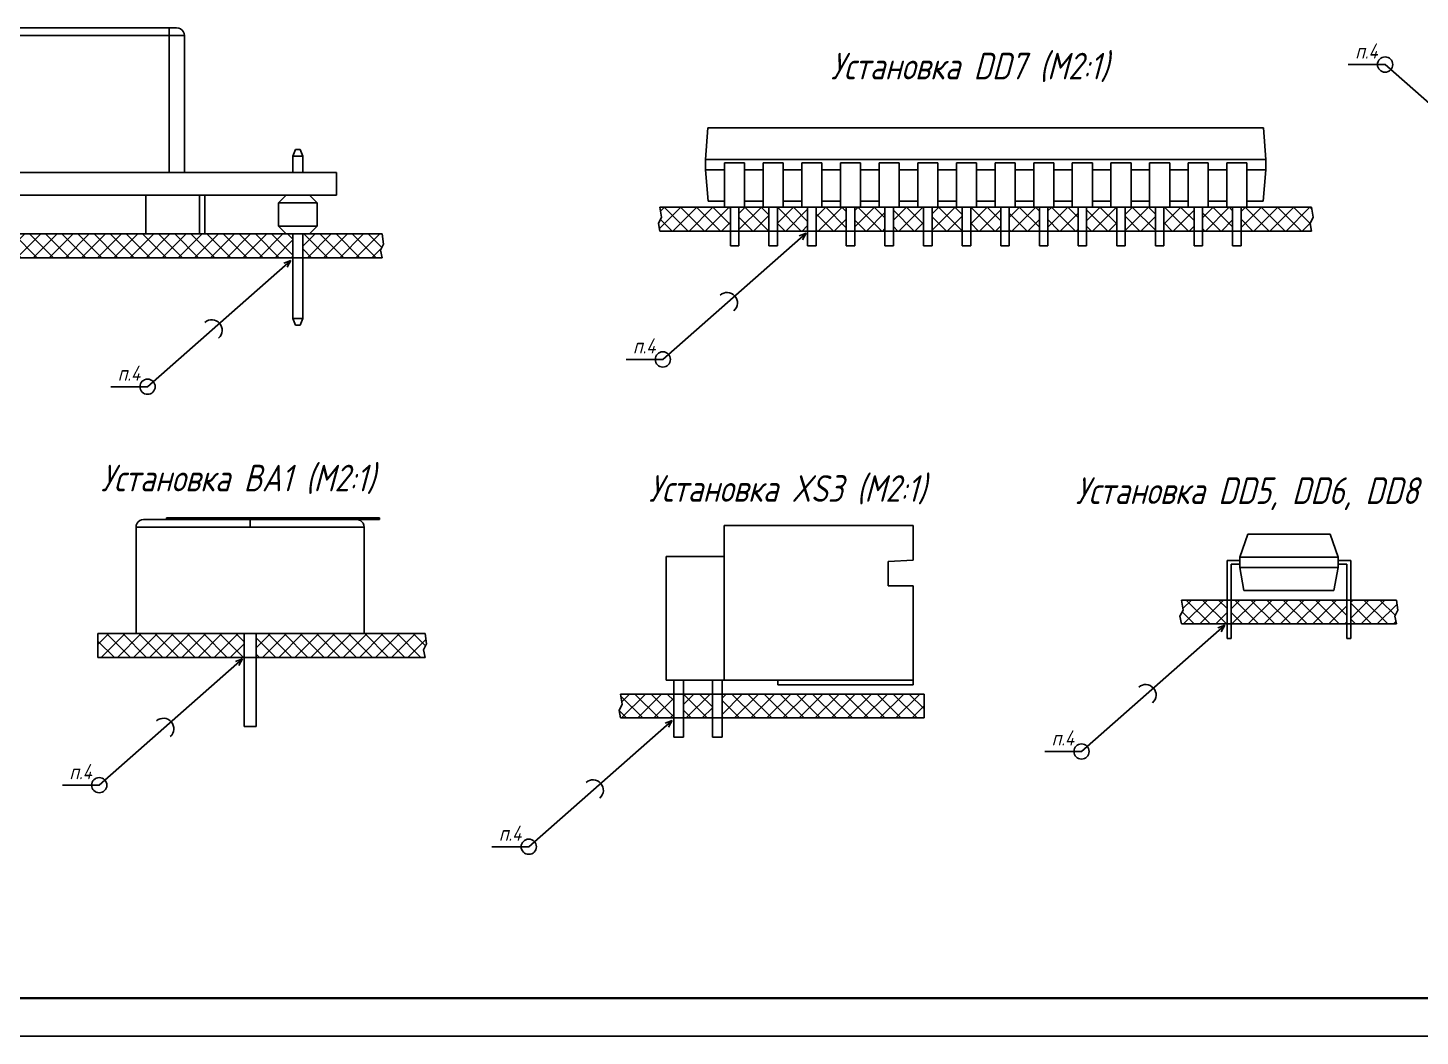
# Model space of a CAD drawing. Extents: x 346 to 4955, y 45 to 639.
# Drawn here: x 3279.1 to 3462.1, y 44.8 to 177.4 of the extents above; entities that cross this region are included whole.
import ezdxf

# ---------------------------------------------------------------- set-up
doc = ezdxf.new("R2010")
doc.units = 0
doc.header["$MEASUREMENT"] = 0
doc.layers.get('0').update_dxf_attribs({"linetype": 'CONTINUOUS'})
doc.layers.add('KONTUR', color=7, linetype='CONTINUOUS')
doc.layers.add('Тонкие', color=7, linetype='CONTINUOUS')
doc.layers.add('Основная', color=7, linetype='CONTINUOUS', lineweight=40)
doc.styles.add('GOST type A', font='gost.TTF', dxfattribs={"oblique": 15, "height": 0.2})
doc.styles.add('GOST type A0', font='gost.TTF', dxfattribs={"oblique": 15, "height": 3.5})
pattern_1 = [(45, (249.712, 0), (-1.0606602, 1.0606602), []), (135, (249.712, 0), (-1.0606602, -1.0606602), [])]

msp = doc.modelspace()

# ---------------------------------------------------------------- hatches: boundary and pattern name
h = msp.add_hatch()
h.set_pattern_fill('ANSI37', color=256, scale=12)
h.set_pattern_definition(pattern_1)
h.paths.add_polyline_path([(3193.63, 147.16), (3313.91, 147.16), (3313.91, 150.303), (3193.63, 150.303), (3193.83, 148.96), (3193.43, 148.16)])
h.paths.add_polyline_path([(3325.83, 148.96), (3325.63, 150.303), (3315.19, 150.303), (3315.19, 147.16), (3325.63, 147.16), (3325.43, 148.16)])
h.paths.add_polyline_path([(3362.164, 153.814), (3362.364, 152.472), (3361.964, 151.672), (3362.164, 150.672), (3371.416, 150.672), (3371.416, 153.814)])
h.paths.add_polyline_path([(3376.496, 150.672), (3376.496, 153.814), (3372.532, 153.814), (3372.532, 150.672)])
h.paths.add_polyline_path([(3381.576, 150.672), (3381.576, 153.814), (3377.612, 153.814), (3377.612, 150.672)])
h.paths.add_polyline_path([(3386.656, 150.672), (3386.656, 153.814), (3382.692, 153.814), (3382.692, 150.672)])
h.paths.add_polyline_path([(3391.736, 150.672), (3391.736, 153.814), (3387.772, 153.814), (3387.772, 150.672)])
h.paths.add_polyline_path([(3396.816, 150.672), (3396.816, 153.814), (3392.852, 153.814), (3392.852, 150.672)])
h.paths.add_polyline_path([(3401.896, 150.672), (3401.896, 153.814), (3397.932, 153.814), (3397.932, 150.672)])
h.paths.add_polyline_path([(3406.976, 150.672), (3406.976, 153.814), (3403.012, 153.814), (3403.012, 150.672)])
h.paths.add_polyline_path([(3412.056, 150.672), (3412.056, 153.814), (3408.092, 153.814), (3408.092, 150.672)])
h.paths.add_polyline_path([(3413.172, 150.672), (3417.136, 150.672), (3417.136, 153.814), (3413.172, 153.814)])
h.paths.add_polyline_path([(3418.252, 150.672), (3422.216, 150.672), (3422.216, 153.814), (3418.252, 153.814)])
h.paths.add_polyline_path([(3423.332, 150.672), (3427.296, 150.672), (3427.296, 153.814), (3423.332, 153.814)])
h.paths.add_polyline_path([(3432.376, 150.672), (3432.376, 153.814), (3428.412, 153.814), (3428.412, 150.672)])
h.paths.add_polyline_path([(3433.492, 153.814), (3433.492, 150.672), (3437.456, 150.672), (3437.456, 153.814)])
h.paths.add_polyline_path([(3438.572, 153.814), (3438.572, 150.672), (3447.824, 150.672), (3447.624, 151.672), (3448.024, 152.472), (3447.824, 153.814)])
h = msp.add_hatch()
h.set_pattern_fill('ANSI37', color=256, scale=12)
h.set_pattern_definition(pattern_1)
h.paths.add_polyline_path([(3220.716, 96.847), (3214.716, 96.847), (3214.916, 95.505), (3214.516, 94.705), (3214.716, 93.705), (3220.716, 93.705)])
h.paths.add_polyline_path([(3225.796, 96.847), (3221.986, 96.847), (3221.986, 93.705), (3225.796, 93.705)])
h.paths.add_polyline_path([(3230.876, 96.847), (3227.066, 96.847), (3227.066, 93.705), (3230.876, 93.705)])
h.paths.add_polyline_path([(3252.647, 96.847), (3232.146, 96.847), (3232.146, 93.705), (3252.647, 93.705)])
h.paths.add_polyline_path([(3307.474, 97.74), (3288.274, 97.74), (3288.274, 94.598), (3307.474, 94.598)])
h.paths.add_polyline_path([(3331.474, 96.398), (3331.274, 97.74), (3309.074, 97.74), (3309.074, 94.598), (3331.274, 94.598), (3331.074, 95.598)])
h.paths.add_polyline_path([(3363.973, 89.788), (3356.982, 89.788), (3357.182, 88.446), (3356.782, 87.646), (3356.982, 86.646), (3363.973, 86.646)])
h.paths.add_polyline_path([(3396.882, 89.788), (3370.323, 89.788), (3370.323, 86.646), (3396.882, 86.646)])
h.paths.add_polyline_path([(3369.053, 89.788), (3365.243, 89.788), (3365.243, 86.646), (3369.053, 86.646)])
h.paths.add_polyline_path([(3436.73, 102.155), (3430.73, 102.155), (3430.93, 100.813), (3430.53, 100.013), (3430.73, 99.013), (3436.73, 99.013)])
h.paths.add_polyline_path([(3452.478, 102.155), (3437.238, 102.155), (3437.238, 99.013), (3452.478, 99.013)])
h.paths.add_polyline_path([(3459.186, 100.813), (3458.986, 102.155), (3452.986, 102.155), (3452.986, 99.013), (3458.986, 99.013), (3458.786, 100.013)])
h.paths.add_polyline_path([(3563.61, 148.006), (3563.637, 149.427), (3556.937, 149.427), (3557.137, 148.085), (3556.737, 147.285), (3556.937, 146.285), (3564.071, 146.285)])
h.paths.add_polyline_path([(3567.437, 149.427), (3564.637, 149.427), (3564.645, 148.006), (3565.106, 146.285), (3567.437, 146.285)])
h.paths.add_polyline_path([(3576.541, 148.186), (3576.66, 149.427), (3572.437, 149.427), (3572.437, 146.285), (3575.654, 146.285)])
h.paths.add_polyline_path([(3592.183, 149.427), (3577.316, 149.427), (3577.203, 148.186), (3576.316, 146.285), (3592.183, 146.285)])
h.paths.add_polyline_path([(3629.165, 146.801), (3621.26, 146.801), (3621.46, 145.459), (3621.06, 144.659), (3621.26, 143.659), (3629.165, 143.659)])
h.paths.add_polyline_path([(3638.54, 145.459), (3638.34, 146.801), (3630.435, 146.801), (3630.435, 143.659), (3638.34, 143.659), (3638.14, 144.659)])
h.paths.add_polyline_path([(3717.157, 145.635), (3692.742, 145.635), (3692.942, 144.293), (3692.542, 143.493), (3692.742, 142.493), (3717.157, 142.493)])

# ---------------------------------------------------------------- linework, layer by layer
at = {"color": 7}
for p, q in [((3297.63, 177.383), (3221.63, 177.383)), ((3221.63, 176.383), (3297.63, 176.383)), ((3297.888, 177.383), (3297.63, 177.383)), ((3297.63, 177.349), (3297.63, 177.383)), ((3297.63, 177.249), (3297.63, 177.349)), ((3297.63, 177.09), (3297.63, 177.249)), ((3297.63, 176.883), (3297.63, 177.09)), ((3297.63, 176.641), (3297.63, 176.883)), ((3297.63, 176.383), (3297.63, 176.641)), ((3297.63, 176.383), (3297.63, 158.383)), ((3297.63, 176.383), (3298.147, 176.383)), ((3298.13, 177.383), (3297.888, 177.383)), ((3298.337, 177.383), (3298.13, 177.383)), ((3298.147, 176.383), (3298.63, 176.383)), ((3298.496, 177.383), (3298.337, 177.383)), ((3298.595, 177.383), (3298.496, 177.383)), ((3298.888, 177.349), (3298.595, 177.383)), ((3298.63, 176.383), (3299.044, 176.383)), ((3298.888, 177.349), (3299.13, 177.249)), ((3299.044, 176.383), (3299.362, 176.383)), ((3299.13, 177.249), (3299.337, 177.09)), ((3299.337, 177.09), (3299.496, 176.883)), ((3299.362, 176.383), (3299.561, 176.383)), ((3299.496, 176.883), (3299.595, 176.641)), ((3299.561, 176.383), (3299.63, 176.383)), ((3299.595, 176.641), (3299.63, 176.383)), ((3299.63, 158.383), (3299.63, 176.383)), ((3368.468, 164.228), (3368.164, 160.068)), ((3441.52, 164.228), (3368.468, 164.228)), ((3437.64, 164.234), (3437.646, 164.234)), ((3437.64, 164.233), (3437.64, 164.234)), ((3437.64, 164.233), (3437.64, 164.228)), ((3437.646, 164.234), (3437.675, 164.234)), ((3437.675, 164.234), (3437.725, 164.234)), ((3437.725, 164.234), (3437.794, 164.234)), ((3437.794, 164.234), (3437.876, 164.234)), ((3437.876, 164.234), (3437.967, 164.234)), ((3437.967, 164.234), (3438.061, 164.234)), ((3438.061, 164.234), (3438.151, 164.234)), ((3438.151, 164.234), (3438.233, 164.234)), ((3438.233, 164.234), (3438.302, 164.234)), ((3438.302, 164.234), (3438.352, 164.234)), ((3438.352, 164.234), (3438.381, 164.234)), ((3438.381, 164.234), (3438.388, 164.234)), ((3438.388, 164.233), (3438.388, 164.234)), ((3438.388, 164.233), (3438.388, 164.228)), ((3441.52, 164.228), (3441.824, 160.068)), ((3314.23, 161.383), (3313.91, 160.529)), ((3314.87, 161.383), (3314.23, 161.383)), ((3314.87, 161.383), (3315.19, 160.529)), ((3313.91, 158.383), (3313.91, 160.529)), ((3313.91, 160.529), (3315.19, 160.529)), ((3315.19, 158.383), (3315.19, 160.529)), ((3368.164, 160.068), (3368.164, 158.736)), ((3441.824, 160.068), (3368.164, 160.068)), ((3370.654, 153.814), (3370.654, 159.656)), ((3370.654, 159.656), (3373.294, 159.656)), ((3373.294, 159.656), (3373.294, 153.814)), ((3375.734, 153.814), (3375.734, 159.656)), ((3375.734, 159.656), (3378.374, 159.656)), ((3378.374, 159.656), (3378.374, 153.814)), ((3380.814, 153.814), (3380.814, 159.656)), ((3380.814, 159.656), (3383.454, 159.656)), ((3383.454, 159.656), (3383.454, 153.814)), ((3385.894, 153.814), (3385.894, 159.656)), ((3385.894, 159.656), (3388.534, 159.656)), ((3388.534, 159.656), (3388.534, 153.814)), ((3390.974, 153.814), (3390.974, 159.656)), ((3390.974, 159.656), (3393.614, 159.656)), ((3393.614, 159.656), (3393.614, 153.814)), ((3396.054, 153.814), (3396.054, 159.656)), ((3396.054, 159.656), (3398.694, 159.656)), ((3398.694, 159.656), (3398.694, 153.814)), ((3401.134, 153.814), (3401.134, 159.656)), ((3401.134, 159.656), (3403.774, 159.656)), ((3403.774, 159.656), (3403.774, 153.814)), ((3406.214, 153.814), (3406.214, 159.656)), ((3406.214, 159.656), (3408.854, 159.656)), ((3408.854, 159.656), (3408.854, 153.814)), ((3411.294, 153.814), (3411.294, 159.656)), ((3411.294, 159.656), (3413.934, 159.656)), ((3413.934, 159.656), (3413.934, 153.814)), ((3416.374, 153.814), (3416.374, 159.656)), ((3416.374, 159.656), (3419.014, 159.656)), ((3419.014, 159.656), (3419.014, 153.814)), ((3421.454, 153.814), (3421.454, 159.656)), ((3421.454, 159.656), (3424.094, 159.656)), ((3424.094, 159.656), (3424.094, 153.814)), ((3426.534, 153.814), (3426.534, 159.656)), ((3426.534, 159.656), (3429.174, 159.656)), ((3429.174, 159.656), (3429.174, 153.814)), ((3431.614, 153.814), (3431.614, 159.656)), ((3431.614, 159.656), (3434.254, 159.656)), ((3434.254, 159.656), (3434.254, 153.814)), ((3436.694, 153.814), (3436.694, 159.656)), ((3436.694, 159.656), (3439.334, 159.656)), ((3439.334, 159.656), (3439.334, 153.814)), ((3441.824, 160.068), (3441.824, 158.736)), ((3199.63, 158.383), (3319.63, 158.383)), ((3319.63, 155.383), (3319.63, 158.383)), ((3368.164, 158.736), (3368.52, 154.576)), ((3370.654, 158.736), (3368.164, 158.736)), ((3375.734, 158.736), (3373.294, 158.736)), ((3380.814, 158.736), (3378.374, 158.736)), ((3385.894, 158.736), (3383.454, 158.736)), ((3390.974, 158.736), (3388.534, 158.736)), ((3396.054, 158.736), (3393.614, 158.736)), ((3401.134, 158.736), (3398.694, 158.736)), ((3406.214, 158.736), (3403.774, 158.736)), ((3411.294, 158.736), (3408.854, 158.736)), ((3416.374, 158.736), (3413.934, 158.736)), ((3421.454, 158.736), (3419.014, 158.736)), ((3426.534, 158.736), (3424.094, 158.736)), ((3431.614, 158.736), (3429.174, 158.736)), ((3436.694, 158.736), (3434.254, 158.736)), ((3441.824, 158.736), (3439.334, 158.736)), ((3441.824, 158.736), (3441.468, 154.576)), ((3319.63, 155.383), (3199.63, 155.383)), ((3294.559, 155.383), (3294.559, 150.303)), ((3301.63, 155.383), (3301.63, 150.303)), ((3302.337, 155.383), (3302.337, 150.303)), ((3313.026, 155.383), (3312.01, 154.367)), ((3312.01, 151.319), (3312.01, 154.367)), ((3312.01, 154.367), (3317.09, 154.367)), ((3316.074, 155.383), (3317.09, 154.367)), ((3317.09, 151.319), (3317.09, 154.367)), ((3362.164, 153.814), (3447.824, 153.814)), ((3362.364, 152.472), (3362.164, 153.814)), ((3370.654, 154.576), (3368.52, 154.576)), ((3371.416, 153.814), (3371.416, 148.734)), ((3372.532, 153.814), (3372.532, 148.734)), ((3375.734, 154.576), (3373.294, 154.576)), ((3376.496, 153.814), (3376.496, 148.734)), ((3377.612, 153.814), (3377.612, 148.734)), ((3380.814, 154.576), (3378.374, 154.576)), ((3381.576, 153.814), (3381.576, 148.734)), ((3382.692, 153.814), (3382.692, 148.734)), ((3385.894, 154.576), (3383.454, 154.576)), ((3386.656, 153.814), (3386.656, 148.734)), ((3387.772, 153.814), (3387.772, 148.734)), ((3390.974, 154.576), (3388.534, 154.576)), ((3391.736, 153.814), (3391.736, 148.734)), ((3392.852, 153.814), (3392.852, 148.734)), ((3396.054, 154.576), (3393.614, 154.576)), ((3396.816, 153.814), (3396.816, 148.734)), ((3397.932, 153.814), (3397.932, 148.734)), ((3401.134, 154.576), (3398.694, 154.576)), ((3401.896, 153.814), (3401.896, 148.734)), ((3403.012, 153.814), (3403.012, 148.734)), ((3406.214, 154.576), (3403.774, 154.576)), ((3406.976, 153.814), (3406.976, 148.734)), ((3408.092, 153.814), (3408.092, 148.734)), ((3411.294, 154.576), (3408.854, 154.576)), ((3412.056, 153.814), (3412.056, 148.734)), ((3413.172, 153.814), (3413.172, 148.734)), ((3416.374, 154.576), (3413.934, 154.576)), ((3417.136, 153.814), (3417.136, 148.734)), ((3418.252, 153.814), (3418.252, 148.734)), ((3421.454, 154.576), (3419.014, 154.576)), ((3422.216, 153.814), (3422.216, 148.734)), ((3423.332, 153.814), (3423.332, 148.734)), ((3426.534, 154.576), (3424.094, 154.576)), ((3427.296, 153.814), (3427.296, 148.734)), ((3428.412, 153.814), (3428.412, 148.734)), ((3431.614, 154.576), (3429.174, 154.576)), ((3432.376, 153.814), (3432.376, 148.734)), ((3433.492, 153.814), (3433.492, 148.734)), ((3436.694, 154.576), (3434.254, 154.576)), ((3437.456, 153.814), (3437.456, 148.734)), ((3438.572, 153.814), (3438.572, 148.734)), ((3441.468, 154.576), (3439.334, 154.576)), ((3448.024, 152.472), (3447.824, 153.814)), ((3361.964, 151.672), (3362.364, 152.472)), ((3447.624, 151.672), (3448.024, 152.472)), ((3193.63, 150.303), (3325.63, 150.303)), ((3312.01, 151.319), (3313.026, 150.303)), ((3317.09, 151.319), (3312.01, 151.319)), ((3313.91, 139.156), (3313.91, 150.303)), ((3315.19, 139.156), (3315.19, 150.303)), ((3316.074, 150.303), (3317.09, 151.319)), ((3325.83, 148.96), (3325.63, 150.303)), ((3362.164, 150.672), (3361.964, 151.672)), ((3362.164, 150.672), (3447.824, 150.672)), ((3381.576, 150.672), (3381.576, 148.734)), ((3382.692, 150.672), (3382.692, 148.734)), ((3386.656, 150.672), (3386.656, 148.734)), ((3387.772, 150.672), (3387.772, 148.734)), ((3391.736, 150.672), (3391.736, 148.734)), ((3392.852, 150.672), (3392.852, 148.734)), ((3396.816, 150.672), (3396.816, 148.734)), ((3397.932, 150.672), (3397.932, 148.734)), ((3401.896, 150.672), (3401.896, 148.734)), ((3403.012, 150.672), (3403.012, 148.734)), ((3406.976, 150.672), (3406.976, 148.734)), ((3408.092, 150.672), (3408.092, 148.734)), ((3412.056, 150.672), (3412.056, 148.734)), ((3413.172, 150.672), (3413.172, 148.734)), ((3417.136, 150.672), (3417.136, 148.734)), ((3418.252, 150.672), (3418.252, 148.734)), ((3422.216, 150.672), (3422.216, 148.734)), ((3423.332, 150.672), (3423.332, 148.734)), ((3427.296, 150.672), (3427.296, 148.734)), ((3428.412, 150.672), (3428.412, 148.734)), ((3432.376, 150.672), (3432.376, 148.734)), ((3433.492, 150.672), (3433.492, 148.734)), ((3437.456, 150.672), (3437.456, 148.734)), ((3438.572, 150.672), (3438.572, 148.734)), ((3447.824, 150.672), (3447.624, 151.672)), ((3325.43, 148.16), (3325.83, 148.96)), ((3371.416, 148.734), (3372.532, 148.734)), ((3376.496, 148.734), (3377.612, 148.734)), ((3381.576, 148.734), (3382.692, 148.734)), ((3386.656, 148.734), (3387.772, 148.734)), ((3391.736, 148.734), (3392.852, 148.734)), ((3396.816, 148.734), (3397.932, 148.734)), ((3401.896, 148.734), (3403.012, 148.734)), ((3406.976, 148.734), (3408.092, 148.734)), ((3412.056, 148.734), (3413.172, 148.734)), ((3417.136, 148.734), (3418.252, 148.734)), ((3422.216, 148.734), (3423.332, 148.734)), ((3427.296, 148.734), (3428.412, 148.734)), ((3432.376, 148.734), (3433.492, 148.734)), ((3437.456, 148.734), (3438.572, 148.734)), ((3193.63, 147.16), (3325.63, 147.16)), ((3325.63, 147.16), (3325.43, 148.16)), ((3313.91, 139.156), (3314.23, 138.303)), ((3315.19, 139.156), (3313.91, 139.156)), ((3314.87, 138.303), (3315.19, 139.156)), ((3314.23, 138.303), (3314.87, 138.303)), ((3293.274, 111.74), (3293.308, 111.999)), ((3293.785, 111.74), (3293.274, 111.74)), ((3293.274, 111.74), (3293.274, 97.74)), ((3293.308, 111.999), (3293.408, 112.24)), ((3293.408, 112.24), (3293.567, 112.447)), ((3293.774, 112.606), (3293.567, 112.447)), ((3294.015, 112.706), (3293.774, 112.606)), ((3295.284, 111.74), (3293.785, 111.74)), ((3294.274, 112.74), (3294.015, 112.706)), ((3294.274, 112.74), (3294.751, 112.74)), ((3294.751, 112.74), (3296.15, 112.74)), ((3297.667, 111.74), (3295.284, 111.74)), ((3296.15, 112.74), (3298.375, 112.74)), ((3297.274, 112.94), (3297.649, 112.94)), ((3297.274, 112.94), (3297.274, 112.74)), ((3297.649, 112.94), (3298.748, 112.94)), ((3300.774, 111.74), (3297.667, 111.74)), ((3298.375, 112.74), (3301.274, 112.74)), ((3298.748, 112.94), (3300.496, 112.94)), ((3300.496, 112.94), (3302.774, 112.94)), ((3304.392, 111.74), (3300.774, 111.74)), ((3301.274, 112.74), (3304.651, 112.74)), ((3302.774, 112.94), (3305.427, 112.94)), ((3308.274, 111.74), (3304.392, 111.74)), ((3304.651, 112.74), (3308.274, 112.74)), ((3305.427, 112.94), (3308.274, 112.94)), ((3308.274, 112.94), (3311.852, 112.94)), ((3308.274, 112.94), (3308.274, 112.74)), ((3308.274, 112.74), (3311.898, 112.74)), ((3308.274, 112.706), (3308.274, 112.74)), ((3308.274, 112.606), (3308.274, 112.706)), ((3308.274, 112.447), (3308.274, 112.606)), ((3308.274, 112.24), (3308.274, 112.447)), ((3308.274, 111.999), (3308.274, 112.24)), ((3308.274, 111.74), (3308.274, 111.999)), ((3312.156, 111.74), (3308.274, 111.74)), ((3311.852, 112.94), (3315.041, 112.94)), ((3311.898, 112.74), (3315.274, 112.74)), ((3315.774, 111.74), (3312.156, 111.74)), ((3315.041, 112.94), (3317.494, 112.94)), ((3315.274, 112.74), (3318.174, 112.74)), ((3318.881, 111.74), (3315.774, 111.74)), ((3317.494, 112.94), (3319.274, 112.94)), ((3317.494, 112.94), (3317.494, 112.74)), ((3318.174, 112.74), (3320.398, 112.74)), ((3321.264, 111.74), (3318.881, 111.74)), ((3319.274, 112.94), (3320.827, 112.94)), ((3319.274, 112.94), (3319.274, 112.74)), ((3320.398, 112.74), (3320.912, 112.74)), ((3320.827, 112.94), (3322.274, 112.94)), ((3320.912, 112.74), (3322.274, 112.74)), ((3322.763, 111.74), (3321.264, 111.74)), ((3321.797, 112.74), (3322.533, 112.706)), ((3322.274, 112.94), (3323.517, 112.94)), ((3322.274, 112.74), (3323.517, 112.74)), ((3322.533, 112.706), (3322.774, 112.606)), ((3323.274, 111.74), (3322.763, 111.74)), ((3322.774, 112.606), (3322.981, 112.447)), ((3323.14, 112.24), (3322.981, 112.447)), ((3323.24, 111.999), (3323.14, 112.24)), ((3323.274, 111.74), (3323.24, 111.999)), ((3323.274, 111.74), (3323.274, 97.74)), ((3323.517, 112.94), (3324.47, 112.94)), ((3323.517, 112.74), (3324.47, 112.74)), ((3324.47, 112.94), (3325.07, 112.94)), ((3324.47, 112.74), (3325.07, 112.74)), ((3325.07, 112.94), (3325.274, 112.94)), ((3325.07, 112.74), (3325.274, 112.74)), ((3325.274, 112.74), (3325.274, 112.94)), ((3370.602, 111.948), (3395.444, 111.948)), ((3370.602, 91.628), (3370.602, 111.948)), ((3395.444, 107.376), (3395.444, 111.948)), ((3439.448, 110.791), (3438.38, 107.773)), ((3450.268, 110.791), (3439.448, 110.791)), ((3448.267, 110.797), (3448.269, 110.797)), ((3448.267, 110.794), (3448.267, 110.797)), ((3448.267, 110.794), (3448.267, 110.791)), ((3448.269, 110.797), (3448.289, 110.797)), ((3448.289, 110.797), (3448.328, 110.797)), ((3448.328, 110.797), (3448.384, 110.797)), ((3448.384, 110.797), (3448.453, 110.797)), ((3448.453, 110.797), (3448.53, 110.797)), ((3448.53, 110.797), (3448.611, 110.797)), ((3448.611, 110.797), (3448.691, 110.797)), ((3448.691, 110.797), (3448.764, 110.797)), ((3448.764, 110.797), (3448.827, 110.797)), ((3448.827, 110.797), (3448.874, 110.797)), ((3448.874, 110.797), (3448.904, 110.797)), ((3448.904, 110.797), (3448.914, 110.797)), ((3448.914, 110.791), (3448.914, 110.797)), ((3450.268, 110.791), (3451.336, 107.773)), ((3362.982, 107.884), (3362.982, 91.628)), ((3362.982, 107.884), (3370.602, 107.884)), ((3392.142, 107.203), (3395.444, 107.376)), ((3392.142, 104.028), (3392.142, 107.203)), ((3436.73, 107.363), (3438.38, 107.363)), ((3436.73, 107.363), (3436.73, 102.155)), ((3438.38, 106.855), (3437.238, 106.855)), ((3437.238, 102.155), (3437.238, 106.855)), ((3438.38, 107.773), (3438.38, 106.443)), ((3451.336, 107.773), (3438.38, 107.773)), ((3438.38, 106.443), (3438.94, 103.425)), ((3451.336, 106.443), (3438.38, 106.443)), ((3451.336, 106.443), (3450.776, 103.425)), ((3451.336, 107.773), (3451.336, 106.443)), ((3451.336, 107.363), (3452.986, 107.363)), ((3452.478, 106.855), (3451.336, 106.855)), ((3452.478, 106.855), (3452.478, 102.155)), ((3452.986, 102.155), (3452.986, 107.363)), ((3395.444, 104.028), (3392.142, 104.028)), ((3395.444, 91.628), (3395.444, 104.028)), ((3450.776, 103.425), (3438.94, 103.425)), ((3452.478, 102.155), (3452.478, 102.663)), ((3430.53, 100.013), (3430.93, 100.813)), ((3430.73, 102.155), (3458.986, 102.155)), ((3430.93, 100.813), (3430.73, 102.155)), ((3436.73, 102.155), (3436.73, 97.075)), ((3437.238, 102.155), (3437.238, 97.075)), ((3452.478, 97.075), (3452.478, 102.155)), ((3452.986, 102.155), (3452.986, 97.075)), ((3458.786, 100.013), (3459.186, 100.813)), ((3459.186, 100.813), (3458.986, 102.155)), ((3430.73, 99.013), (3430.53, 100.013)), ((3430.73, 99.013), (3458.986, 99.013)), ((3458.986, 99.013), (3458.786, 100.013)), ((3288.274, 97.74), (3331.274, 97.74)), ((3288.274, 94.598), (3288.274, 97.74)), ((3307.474, 85.54), (3307.474, 97.74)), ((3309.074, 97.74), (3309.074, 85.54)), ((3331.474, 96.398), (3331.274, 97.74)), ((3436.73, 97.075), (3437.238, 97.075)), ((3452.478, 97.075), (3452.986, 97.075)), ((3331.074, 95.598), (3331.474, 96.398)), ((3331.274, 94.598), (3331.074, 95.598)), ((3288.274, 94.598), (3331.274, 94.598)), ((3362.982, 91.628), (3370.602, 91.628)), ((3363.973, 89.788), (3363.973, 91.628)), ((3365.243, 91.628), (3365.243, 89.788)), ((3369.053, 89.788), (3369.053, 91.628)), ((3370.323, 91.628), (3370.323, 89.788)), ((3370.602, 91.628), (3395.444, 91.628)), ((3377.664, 91.628), (3377.664, 90.993)), ((3395.444, 91.628), (3395.444, 90.993)), ((3356.982, 89.788), (3396.882, 89.788)), ((3357.182, 88.446), (3356.982, 89.788)), ((3363.973, 84.135), (3363.973, 89.788)), ((3365.243, 89.788), (3365.243, 84.135)), ((3369.053, 84.135), (3369.053, 89.788)), ((3370.323, 89.788), (3370.323, 84.135)), ((3395.444, 90.993), (3377.664, 90.993)), ((3396.882, 86.646), (3396.882, 89.788)), ((3356.782, 87.646), (3357.182, 88.446)), ((3356.982, 86.646), (3356.782, 87.646)), ((3356.982, 86.646), (3396.882, 86.646)), ((3307.501, 85.54), (3307.474, 85.54)), ((3307.581, 85.54), (3307.501, 85.54)), ((3307.708, 85.54), (3307.581, 85.54)), ((3307.874, 85.54), (3307.708, 85.54)), ((3308.067, 85.54), (3307.874, 85.54)), ((3308.274, 85.54), (3308.067, 85.54)), ((3308.481, 85.54), (3308.274, 85.54)), ((3308.674, 85.54), (3308.481, 85.54)), ((3308.84, 85.54), (3308.674, 85.54)), ((3308.967, 85.54), (3308.84, 85.54)), ((3309.047, 85.54), (3308.967, 85.54)), ((3309.074, 85.54), (3309.047, 85.54)), ((3365.243, 84.135), (3363.973, 84.135)), ((3370.323, 84.135), (3369.053, 84.135))]:
    msp.add_line(p, q, dxfattribs=at)
for p, q in [((3457.497, 172.555), (3452.656, 172.555)), ((3457.497, 172.555), (3476.343, 155.962)), ((3362.539, 133.787), (3381.386, 150.38)), ((3294.8, 130.201), (3313.647, 146.794)), ((3362.539, 133.787), (3357.699, 133.787)), ((3294.8, 130.201), (3289.96, 130.201)), ((3417.583, 82.241), (3436.43, 98.833)), ((3288.443, 77.807), (3307.29, 94.4)), ((3344.914, 69.719), (3363.76, 86.311)), ((3417.583, 82.241), (3412.743, 82.241)), ((3288.443, 77.807), (3283.603, 77.807)), ((3344.914, 69.719), (3340.073, 69.719))]:
    msp.add_line(p, q)
for centre in [(3457.497, 172.555), (3362.539, 133.787), (3294.8, 130.201), (3417.583, 82.241), (3288.443, 77.807), (3344.914, 69.719)]:
    msp.add_circle(centre, 1)
for centre in [(3370.974, 141.213), (3303.235, 137.627), (3426.018, 89.667), (3296.878, 85.233), (3353.348, 77.145)]:
    msp.add_arc(centre, 1.371, 311.36007, 131.36007)
at = {"layer": 'KONTUR'}
msp.add_line((3990.803, 44.812), (3149.803, 44.812), dxfattribs=at)
at = {"layer": 'Основная'}
msp.add_line((3985.803, 49.812), (3157.803, 49.812), dxfattribs=at)
at = {"layer": 'Тонкие'}
for p, q in [((3381.386, 150.38), (3380.449, 150.03)), ((3381.386, 150.38), (3380.894, 149.509)), ((3313.647, 146.794), (3312.71, 146.444)), ((3313.647, 146.794), (3313.155, 145.923)), ((3436.43, 98.833), (3435.493, 98.483)), ((3436.43, 98.833), (3435.938, 97.962)), ((3307.29, 94.4), (3306.353, 94.05)), ((3307.29, 94.4), (3306.799, 93.529)), ((3363.76, 86.311), (3362.824, 85.961)), ((3363.76, 86.311), (3363.269, 85.44))]:
    msp.add_line(p, q, dxfattribs=at)

# ---------------------------------------------------------------- texts
at = {"color": 7, "style": 'GOST type A', "oblique": 15}
for s, p in [('Установка DD7 (M2:1)', (3384.636, 170.602)), ('Установка BA1 (M2:1)', (3288.673, 116.438)), ('Установка XS3 (M2:1)', (3360.706, 115.069)), ('Установка DD5, DD6, DD8 (M2:1)', (3416.814, 114.782))]:
    msp.add_text(s, height=3.5, dxfattribs=at).set_placement(p)
at = {"char_height": 2, "attachment_point": 1, "style": 'GOST type A0'}
for insert in [(3453.571, 175.335), (3358.613, 136.567), (3290.874, 132.981), (3413.657, 85.02), (3284.517, 80.587), (3340.988, 72.499)]:
    msp.add_mtext_dynamic_manual_height_columns('п.4', width=7.67475, gutter_width=17.5, heights=[3.099], dxfattribs=dict(at, insert=insert))

doc.saveas('drawing.dxf')
